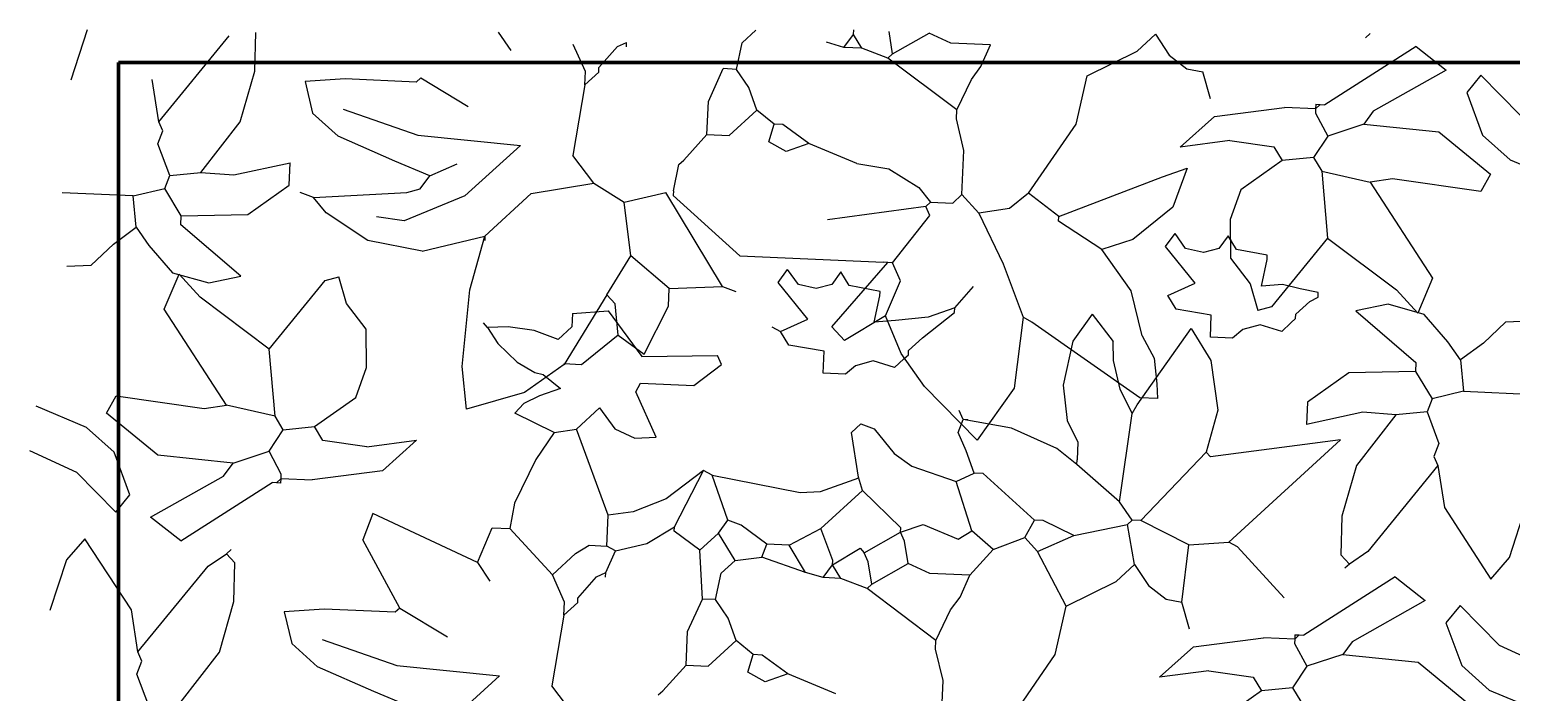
# Model space of a CAD drawing. Header units: inches. Extents: x 78.7 to 90.4, y 46.3 to 56.4.
# Drawn here: x 79.893 to 80.958, y 55.758 to 56.235 of the extents above; entities that cross this region are included whole.
import ezdxf

# ---------------------------------------------------------------- set-up
doc = ezdxf.new("R2010")
doc.units = ezdxf.units.IN
doc.header["$MEASUREMENT"] = 0
doc.layers.add('A-FLOR-FTPT', color=6, linetype='Continuous', lineweight=70)
doc.layers.add('VERDE_siepe', color=96, linetype='Continuous')

msp = doc.modelspace()

# ---------------------------------------------------------------- linework, layer by layer
at = {"layer": 'A-FLOR-FTPT'}
for p in [(79.9567, 53.961), (82.9116, 56.211)]:
    msp.add_line(p, (79.9567, 56.211), dxfattribs=at)
at = {"layer": 'VERDE_siepe'}
for p, q in [((79.9342, 56.2346), (79.9224, 56.1982)), ((79.9856, 56.1685), (80.0362, 56.2302)), ((80.0546, 56.2048), (80.0554, 56.2325)), ((80.2296, 56.2328), (80.2386, 56.2196)), ((80.4048, 56.2251), (80.4148, 56.2343)), ((80.4781, 56.2219), (80.4849, 56.2312)), ((80.4849, 56.2312), (80.4851, 56.2344)), ((80.4909, 56.2214), (80.4849, 56.2312)), ((80.513, 56.2172), (80.5105, 56.2333)), ((80.513, 56.2172), (80.5392, 56.232)), ((80.5549, 56.225), (80.5392, 56.232)), ((80.6887, 56.2191), (80.702, 56.2313)), ((80.702, 56.2313), (80.7119, 56.2163)), ((80.8563, 56.2318), (80.853, 56.2287)), ((80.2922, 56.2045), (80.2835, 56.224)), ((80.3019, 56.2073), (80.3154, 56.2226)), ((80.3154, 56.2226), (80.3219, 56.2255)), ((80.3217, 56.2223), (80.3219, 56.2255)), ((80.4008, 56.2061), (80.4048, 56.2251)), ((80.4781, 56.2219), (80.4655, 56.2257)), ((80.4909, 56.2214), (80.4781, 56.2219)), ((80.5097, 56.2142), (80.4909, 56.2214)), ((80.5097, 56.2142), (80.513, 56.2172)), ((80.5835, 56.2237), (80.5549, 56.225)), ((80.5765, 56.2081), (80.5835, 56.2237)), ((80.6528, 56.2015), (80.6887, 56.2191)), ((80.8892, 56.2225), (80.8236, 56.1807)), ((80.8892, 56.2225), (80.9108, 56.2056)), ((80.3018, 56.2041), (80.3019, 56.2073)), ((80.3806, 56.1831), (80.3913, 56.2066)), ((80.4008, 56.2061), (80.3913, 56.2066)), ((80.4098, 56.193), (80.4008, 56.2061)), ((80.5592, 56.1769), (80.5097, 56.2142)), ((80.5697, 56.1988), (80.5765, 56.2081)), ((80.7119, 56.2163), (80.7246, 56.2065)), ((80.7246, 56.2065), (80.7359, 56.2043)), ((79.9856, 56.1685), (79.981, 56.1987)), ((80.0442, 56.1684), (80.0546, 56.2048)), ((80.1196, 56.1992), (80.0908, 56.1973)), ((80.0908, 56.1973), (80.0962, 56.1747)), ((80.1706, 56.197), (80.1196, 56.1992)), ((80.1739, 56.2001), (80.1706, 56.197)), ((80.1739, 56.2001), (80.2081, 56.1794)), ((80.2918, 56.1949), (80.2922, 56.2045)), ((80.2918, 56.1949), (80.3018, 56.2041)), ((80.5592, 56.1769), (80.5697, 56.1988)), ((80.6449, 56.1668), (80.6528, 56.2015)), ((80.7415, 56.1849), (80.7359, 56.2043)), ((80.9108, 56.2056), (80.8585, 56.176)), ((80.9359, 56.2019), (80.9258, 56.1895)), ((80.9641, 56.1731), (80.9359, 56.2019)), ((80.2918, 56.1949), (80.2832, 56.1442)), ((80.4155, 56.1768), (80.4098, 56.193)), ((80.9258, 56.1895), (80.9371, 56.1589)), ((80.1146, 56.158), (80.0962, 56.1747)), ((80.1181, 56.1774), (80.1719, 56.1588)), ((80.3796, 56.1592), (80.3806, 56.1831)), ((80.3956, 56.1585), (80.4155, 56.1768)), ((80.4278, 56.1667), (80.4155, 56.1768)), ((80.5589, 56.1705), (80.5592, 56.1769)), ((80.7443, 56.1723), (80.7947, 56.1788)), ((80.817, 56.1778), (80.7947, 56.1788)), ((80.817, 56.1778), (80.8169, 56.1746)), ((80.8169, 56.1746), (80.8258, 56.1582)), ((80.8172, 56.181), (80.817, 56.1778)), ((80.8204, 56.1808), (80.817, 56.1778)), ((80.8172, 56.181), (80.8204, 56.1808)), ((80.8204, 56.1808), (80.8236, 56.1807)), ((80.8585, 56.176), (80.8517, 56.1667)), ((79.9885, 56.162), (79.9856, 56.1685)), ((80.0159, 56.1321), (80.0442, 56.1684)), ((80.4241, 56.1541), (80.4278, 56.1667)), ((80.4342, 56.1664), (80.4278, 56.1667)), ((80.4528, 56.1528), (80.4342, 56.1664)), ((80.5643, 56.1479), (80.5589, 56.1705)), ((80.6108, 56.1172), (80.6449, 56.1668)), ((80.7198, 56.1503), (80.7443, 56.1723)), ((80.8517, 56.1667), (80.8258, 56.1582)), ((80.8517, 56.1667), (80.9057, 56.1612)), ((79.9849, 56.1526), (79.9885, 56.162)), ((80.1554, 56.1402), (80.1146, 56.158)), ((80.1719, 56.1588), (80.2456, 56.1515)), ((80.3629, 56.1408), (80.3796, 56.1592)), ((80.3796, 56.1592), (80.3956, 56.1585)), ((80.4366, 56.1471), (80.4241, 56.1541)), ((80.4528, 56.1528), (80.4366, 56.1471)), ((80.4873, 56.1385), (80.4528, 56.1528)), ((80.7554, 56.1549), (80.7198, 56.1503)), ((80.7554, 56.1549), (80.7871, 56.1504)), ((80.8258, 56.1582), (80.8155, 56.1427)), ((80.9057, 56.1612), (80.9427, 56.1308)), ((80.9371, 56.1589), (80.9568, 56.1412)), ((79.9935, 56.1299), (79.9849, 56.1526)), ((80.2456, 56.1515), (80.2057, 56.1151)), ((80.2983, 56.1244), (80.2832, 56.1442)), ((80.5629, 56.1161), (80.5643, 56.1479)), ((80.7871, 56.1504), (80.7931, 56.1405)), ((80.8155, 56.1427), (80.7931, 56.1405)), ((80.8155, 56.1427), (80.8215, 56.1329)), ((79.9935, 56.1299), (80.0159, 56.1321)), ((80.0159, 56.1321), (80.0396, 56.1302)), ((80.0396, 56.1302), (80.0801, 56.1389)), ((80.0794, 56.1229), (80.0801, 56.1389)), ((80.1804, 56.1296), (80.1554, 56.1402)), ((80.1804, 56.1296), (80.2, 56.1383)), ((80.3555, 56.1187), (80.3595, 56.1377)), ((80.3595, 56.1377), (80.3629, 56.1408)), ((80.4873, 56.1385), (80.5104, 56.1345)), ((80.5104, 56.1345), (80.5318, 56.1212)), ((80.7071, 56.1289), (80.7247, 56.1351)), ((80.7247, 56.1351), (80.7144, 56.1071)), ((80.7931, 56.1405), (80.7634, 56.1195)), ((80.8215, 56.1329), (80.8562, 56.125)), ((80.8215, 56.1329), (80.8257, 56.0848)), ((80.9568, 56.1412), (80.9932, 56.1259)), ((79.9899, 56.1205), (79.9935, 56.1299)), ((80.0497, 56.1019), (80.0794, 56.1229)), ((80.1736, 56.1203), (80.1804, 56.1296)), ((80.2533, 56.1168), (80.2983, 56.1244)), ((80.2983, 56.1244), (80.3201, 56.1107)), ((80.5318, 56.1212), (80.5403, 56.1107)), ((80.6324, 56.1003), (80.7071, 56.1289)), ((80.8723, 56.1275), (80.8562, 56.125)), ((80.8562, 56.125), (80.9011, 56.056)), ((80.9357, 56.1183), (80.8723, 56.1275)), ((80.9427, 56.1308), (80.9357, 56.1183)), ((79.9673, 56.1151), (79.9163, 56.1173)), ((79.9673, 56.1151), (79.9899, 56.1205)), ((79.9695, 56.0926), (79.9673, 56.1151)), ((80.0018, 56.1008), (79.9899, 56.1205)), ((80.0968, 56.1141), (80.0873, 56.1177)), ((80.0968, 56.1141), (80.1639, 56.1175)), ((80.1059, 56.103), (80.0968, 56.1141)), ((80.2057, 56.1151), (80.162, 56.0973)), ((80.1639, 56.1175), (80.1736, 56.1203)), ((80.22, 56.0863), (80.2533, 56.1168)), ((80.3201, 56.1107), (80.35, 56.1175)), ((80.3248, 56.0722), (80.3201, 56.1107)), ((80.3908, 56.0502), (80.35, 56.1175)), ((80.3555, 56.1187), (80.3554, 56.1155)), ((80.3554, 56.1155), (80.4033, 56.072)), ((80.537, 56.1076), (80.5403, 56.1107)), ((80.5403, 56.1107), (80.5562, 56.11)), ((80.5562, 56.11), (80.5629, 56.1161)), ((80.5751, 56.1028), (80.5629, 56.1161)), ((80.6108, 56.1172), (80.5971, 56.1061)), ((80.6324, 56.1003), (80.6108, 56.1172)), ((80.7634, 56.1195), (80.7557, 56.0981)), ((80.0015, 56.0944), (80.0018, 56.1008)), ((80.0018, 56.1008), (80.0497, 56.1019)), ((80.1359, 56.0832), (80.1059, 56.103)), ((80.162, 56.0973), (80.142, 56.1002)), ((80.537, 56.1076), (80.4663, 56.0979)), ((80.5129, 56.0672), (80.5399, 56.1011)), ((80.5399, 56.1011), (80.537, 56.1076)), ((80.5971, 56.1061), (80.5751, 56.1028)), ((80.5751, 56.1028), (80.5925, 56.0664)), ((80.6323, 56.0971), (80.6324, 56.1003)), ((80.7144, 56.1071), (80.6856, 56.0838)), ((79.953, 56.0806), (79.9695, 56.0926)), ((79.9695, 56.0926), (79.9785, 56.0795)), ((80.0446, 56.0574), (80.0015, 56.0944)), ((80.6633, 56.0766), (80.6323, 56.0971)), ((80.7557, 56.0981), (80.7559, 56.0705)), ((79.9371, 56.0655), (79.953, 56.0806)), ((79.9785, 56.0795), (79.9955, 56.0599)), ((80.1749, 56.0755), (80.1359, 56.0832)), ((80.1749, 56.0755), (80.22, 56.0863)), ((80.2091, 56.0478), (80.22, 56.0863)), ((80.22, 56.0863), (80.2199, 56.0831)), ((80.6856, 56.0838), (80.6633, 56.0766)), ((80.7092, 56.0789), (80.716, 56.0882)), ((80.7304, 56.0525), (80.7092, 56.0789)), ((80.7236, 56.0774), (80.716, 56.0882)), ((80.7542, 56.0865), (80.7476, 56.0775)), ((80.7601, 56.0767), (80.7542, 56.0865)), ((80.8257, 56.0848), (80.7853, 56.0355)), ((80.8257, 56.0848), (80.8752, 56.0476)), ((80.3076, 56.0442), (80.3248, 56.0722)), ((80.3525, 56.0486), (80.3248, 56.0722)), ((80.4033, 56.072), (80.5065, 56.0675)), ((80.5097, 56.0673), (80.5065, 56.0675)), ((80.6844, 56.0469), (80.6633, 56.0766)), ((80.7365, 56.0746), (80.7236, 56.0774)), ((80.7476, 56.0775), (80.7365, 56.0746)), ((80.7559, 56.0705), (80.7701, 56.0521)), ((80.7823, 56.0726), (80.7601, 56.0767)), ((80.7782, 56.0504), (80.7822, 56.0694)), ((80.7822, 56.0694), (80.7823, 56.0726)), ((79.9195, 56.0648), (79.9371, 56.0655)), ((79.9895, 56.0339), (80.0002, 56.059)), ((79.9955, 56.0599), (80.0216, 56.0526)), ((80.0154, 56.0423), (80.0002, 56.059)), ((80.0216, 56.0526), (80.0446, 56.0574)), ((80.1053, 56.0544), (80.115, 56.0571)), ((80.1206, 56.0378), (80.115, 56.0571)), ((80.4309, 56.053), (80.4376, 56.0622)), ((80.4453, 56.0515), (80.4376, 56.0622)), ((80.4759, 56.0606), (80.4693, 56.0516)), ((80.4694, 56.0212), (80.5097, 56.0673)), ((80.4818, 56.0507), (80.4759, 56.0606)), ((80.5129, 56.0672), (80.5097, 56.0673)), ((80.5187, 56.0542), (80.5129, 56.0672)), ((80.5925, 56.0664), (80.6069, 56.028)), ((80.0649, 56.0051), (80.1053, 56.0544)), ((80.2037, 55.9927), (80.2091, 56.0478)), ((80.3519, 56.0359), (80.3525, 56.0486)), ((80.3525, 56.0486), (80.3908, 56.0502)), ((80.3908, 56.0502), (80.4003, 56.0466)), ((80.452, 56.0265), (80.4309, 56.053)), ((80.4582, 56.0486), (80.4453, 56.0515)), ((80.4693, 56.0516), (80.4582, 56.0486)), ((80.504, 56.0466), (80.4818, 56.0507)), ((80.5039, 56.0434), (80.504, 56.0466)), ((80.508, 56.0291), (80.5187, 56.0542)), ((80.5577, 56.0347), (80.5712, 56.05)), ((80.6925, 56.0147), (80.6844, 56.0469)), ((80.7108, 56.0437), (80.7304, 56.0525)), ((80.7701, 56.0521), (80.7756, 56.0328)), ((80.7933, 56.0516), (80.7782, 56.0504)), ((80.806, 56.0485), (80.7933, 56.0516)), ((80.8189, 56.0457), (80.806, 56.0485)), ((80.8752, 56.0476), (80.8904, 56.0309)), ((80.9011, 56.056), (80.8904, 56.0309)), ((80.0649, 56.0051), (80.0154, 56.0423)), ((80.1347, 56.0194), (80.1206, 56.0378)), ((80.3076, 56.0442), (80.2771, 55.9941)), ((80.3137, 56.0376), (80.3076, 56.0442)), ((80.3159, 56.0151), (80.3137, 56.0376)), ((80.3344, 56.0015), (80.3519, 56.0359)), ((80.4998, 56.0244), (80.5039, 56.0434)), ((80.7168, 56.0339), (80.7108, 56.0437)), ((80.7853, 56.0355), (80.7756, 56.0328)), ((80.8028, 56.0302), (80.8128, 56.0393)), ((80.8128, 56.0393), (80.8188, 56.0425)), ((80.8188, 56.0425), (80.8189, 56.0457)), ((80.8691, 56.0373), (80.846, 56.0325)), ((80.8951, 56.03), (80.8691, 56.0373)), ((80.0344, 55.9649), (79.9895, 56.0339)), ((80.283, 56.0307), (80.2826, 56.0211)), ((80.283, 56.0307), (80.3087, 56.0327)), ((80.3087, 56.0327), (80.3328, 55.9998)), ((80.4325, 56.0178), (80.452, 56.0265)), ((80.508, 56.0291), (80.4785, 56.0112)), ((80.515, 56.0256), (80.4998, 56.0244)), ((80.5193, 56.002), (80.508, 56.0291)), ((80.5386, 56.028), (80.515, 56.0256)), ((80.5345, 56.0133), (80.5576, 56.0315)), ((80.5577, 56.0347), (80.5386, 56.028)), ((80.5576, 56.0315), (80.5577, 56.0347)), ((80.6069, 56.028), (80.6003, 55.977)), ((80.6132, 56.0245), (80.6069, 56.028)), ((80.6565, 56.0303), (80.6425, 56.0109)), ((80.6565, 56.0303), (80.6716, 56.0105)), ((80.7421, 56.0296), (80.7168, 56.0339)), ((80.7414, 56.0137), (80.7421, 56.0296)), ((80.7993, 56.0239), (80.8027, 56.027)), ((80.8027, 56.027), (80.8028, 56.0302)), ((80.846, 56.0325), (80.8891, 55.9955)), ((80.9121, 56.0104), (80.8951, 56.03)), ((80.9711, 56.0251), (80.9535, 56.0244)), ((80.1349, 55.9918), (80.1347, 56.0194)), ((80.222, 56.0206), (80.2189, 56.0239)), ((80.2368, 56.0211), (80.222, 56.0206)), ((80.222, 56.0206), (80.2292, 56.0092)), ((80.2554, 56.0185), (80.2368, 56.0211)), ((80.2727, 56.012), (80.2554, 56.0185)), ((80.2826, 56.0211), (80.2727, 56.012)), ((80.3159, 56.0151), (80.2894, 55.9939)), ((80.3159, 56.0151), (80.3344, 56.0015)), ((80.4263, 56.0212), (80.4325, 56.0178)), ((80.4385, 56.0079), (80.4325, 56.0178)), ((80.4785, 56.0112), (80.4694, 56.0212)), ((80.6906, 55.9701), (80.6132, 56.0245)), ((80.6888, 55.9651), (80.7276, 56.0198)), ((80.6925, 56.0147), (80.7009, 55.9987)), ((80.7276, 56.0198), (80.7417, 55.9968)), ((80.7647, 56.0191), (80.7574, 56.013)), ((80.7773, 56.0225), (80.7647, 56.0191)), ((80.7927, 56.0178), (80.7773, 56.0225)), ((80.7993, 56.0239), (80.7927, 56.0178)), ((80.9535, 56.0244), (80.9376, 56.0093)), ((80.0692, 55.957), (80.0649, 56.0051)), ((80.2292, 56.0092), (80.2433, 55.9957)), ((80.4638, 56.0036), (80.4385, 56.0079)), ((80.4631, 55.9877), (80.4638, 56.0036)), ((80.5244, 56.001), (80.5245, 56.0042)), ((80.5245, 56.0042), (80.5345, 56.0133)), ((80.6425, 56.0109), (80.6357, 55.9792)), ((80.6719, 55.997), (80.6716, 56.0105)), ((80.7574, 56.013), (80.7414, 56.0137)), ((80.9211, 55.9973), (80.9121, 56.0104)), ((80.9376, 56.0093), (80.9211, 55.9973)), ((80.2433, 55.9957), (80.2559, 55.9884)), ((80.2771, 55.9941), (80.2484, 55.9739)), ((80.2894, 55.9939), (80.2767, 55.9945)), ((80.3328, 55.9998), (80.3871, 56.0006)), ((80.3702, 55.979), (80.39, 55.9941)), ((80.39, 55.9941), (80.3871, 56.0006)), ((80.4863, 55.9931), (80.4791, 55.987)), ((80.499, 55.9966), (80.4863, 55.9931)), ((80.5144, 55.9919), (80.499, 55.9966)), ((80.521, 55.998), (80.5144, 55.9919)), ((80.5359, 55.9783), (80.5193, 56.002)), ((80.521, 55.998), (80.5244, 56.001)), ((80.6765, 55.9763), (80.6719, 55.997)), ((80.7009, 55.9987), (80.703, 55.9802)), ((80.7417, 55.9968), (80.7467, 55.9612)), ((80.8891, 55.9955), (80.8888, 55.9891)), ((80.9211, 55.9973), (80.9233, 55.9748)), ((80.1272, 55.9704), (80.1349, 55.9918)), ((80.2068, 55.9619), (80.2037, 55.9927)), ((80.2559, 55.9884), (80.262, 55.9869)), ((80.262, 55.9869), (80.2743, 55.9768)), ((80.4791, 55.987), (80.4631, 55.9877)), ((80.8409, 55.988), (80.8113, 55.967)), ((80.8888, 55.9891), (80.8409, 55.988)), ((80.8888, 55.9891), (80.9007, 55.9694)), ((80.2484, 55.9739), (80.2068, 55.9619)), ((80.2592, 55.9716), (80.2479, 55.966)), ((80.2743, 55.9768), (80.2592, 55.9716)), ((80.3285, 55.9744), (80.3319, 55.9807)), ((80.343, 55.9419), (80.3285, 55.9744)), ((80.3319, 55.9807), (80.3702, 55.979)), ((80.5738, 55.9397), (80.5359, 55.9783)), ((80.6003, 55.977), (80.5738, 55.9397)), ((80.6357, 55.9792), (80.6384, 55.9539)), ((80.6853, 55.9589), (80.6765, 55.9763)), ((80.703, 55.9802), (80.7033, 55.9695)), ((80.9233, 55.9748), (80.9007, 55.9694)), ((80.9233, 55.9748), (80.9743, 55.9726)), ((79.9338, 55.9487), (79.8974, 55.964)), ((79.948, 55.9591), (79.9549, 55.9716)), ((79.9549, 55.9716), (80.0183, 55.9624)), ((80.0183, 55.9624), (80.0344, 55.9649)), ((80.0692, 55.957), (80.0344, 55.9649)), ((80.0976, 55.9494), (80.1272, 55.9704)), ((80.2479, 55.966), (80.2416, 55.9591)), ((80.2858, 55.9476), (80.3024, 55.9628)), ((80.3024, 55.9628), (80.3133, 55.9478)), ((80.5638, 55.9546), (80.5609, 55.9611)), ((80.6853, 55.9589), (80.6888, 55.9651)), ((80.7033, 55.9695), (80.6906, 55.9701)), ((80.7467, 55.9612), (80.7384, 55.931)), ((80.8113, 55.967), (80.8106, 55.951)), ((80.9007, 55.9694), (80.8971, 55.96)), ((79.9849, 55.9288), (79.948, 55.9591)), ((80.0751, 55.9472), (80.0692, 55.957)), ((80.2697, 55.9451), (80.2416, 55.9591)), ((80.4836, 55.9453), (80.4903, 55.9514)), ((80.4903, 55.9514), (80.4997, 55.9478)), ((80.5602, 55.9452), (80.5638, 55.9546)), ((80.567, 55.9544), (80.5638, 55.9546)), ((80.5984, 55.9483), (80.5638, 55.9546)), ((80.6384, 55.9539), (80.6461, 55.9382)), ((80.6762, 55.8954), (80.6853, 55.9589)), ((80.851, 55.9597), (80.8106, 55.951)), ((80.8747, 55.9578), (80.8464, 55.9216)), ((80.8747, 55.9578), (80.851, 55.9597)), ((80.8971, 55.96), (80.8747, 55.9578)), ((80.8971, 55.96), (80.9057, 55.9373)), ((79.9535, 55.931), (79.9338, 55.9487)), ((80.0649, 55.9317), (80.0751, 55.9472)), ((80.0751, 55.9472), (80.0976, 55.9494)), ((80.1035, 55.9395), (80.0976, 55.9494)), ((80.2697, 55.9451), (80.2567, 55.9257)), ((80.2697, 55.9451), (80.2858, 55.9476)), ((80.3087, 55.8859), (80.2858, 55.9476)), ((80.3133, 55.9478), (80.3277, 55.941)), ((80.3277, 55.941), (80.343, 55.9419)), ((80.4886, 55.9132), (80.4836, 55.9453)), ((80.4997, 55.9478), (80.5141, 55.9302)), ((80.566, 55.9321), (80.5602, 55.9452)), ((80.631, 55.9337), (80.5984, 55.9483)), ((80.835, 55.94), (80.7414, 55.9277)), ((80.7547, 55.8665), (80.835, 55.94)), ((79.8928, 55.9322), (79.9265, 55.9168)), ((79.9649, 55.9004), (79.9535, 55.931)), ((80.039, 55.9232), (80.0649, 55.9317)), ((80.0737, 55.9153), (80.0649, 55.9317)), ((80.1352, 55.935), (80.1035, 55.9395)), ((80.1352, 55.935), (80.1708, 55.9396)), ((80.1708, 55.9396), (80.1464, 55.9176)), ((80.5141, 55.9302), (80.5268, 55.9211)), ((80.5717, 55.9159), (80.566, 55.9321)), ((80.6454, 55.9223), (80.631, 55.9337)), ((80.6461, 55.9382), (80.6456, 55.9255)), ((80.6915, 55.882), (80.7384, 55.931)), ((80.7414, 55.9277), (80.7384, 55.931)), ((80.9057, 55.9373), (80.9021, 55.9279)), ((80.039, 55.9232), (79.9849, 55.9288)), ((80.0322, 55.9139), (80.039, 55.9232)), ((80.2567, 55.9257), (80.2412, 55.8944)), ((80.5268, 55.9211), (80.5587, 55.9101)), ((80.6454, 55.9223), (80.6456, 55.9255)), ((80.6762, 55.8954), (80.6454, 55.9223)), ((80.8464, 55.9216), (80.836, 55.8851)), ((80.905, 55.9214), (80.8545, 55.8597)), ((80.9021, 55.9279), (80.905, 55.9214)), ((80.905, 55.9214), (80.9096, 55.8912)), ((79.9265, 55.9168), (79.9547, 55.888)), ((79.9798, 55.8843), (80.0322, 55.9139)), ((80.0014, 55.8674), (80.0671, 55.9092)), ((80.0703, 55.9091), (80.0671, 55.9092)), ((80.0703, 55.9091), (80.0736, 55.9121)), ((80.0734, 55.9089), (80.0703, 55.9091)), ((80.0734, 55.9089), (80.0736, 55.9121)), ((80.0736, 55.9121), (80.0737, 55.9153)), ((80.0736, 55.9121), (80.0959, 55.9111)), ((80.1464, 55.9176), (80.0959, 55.9111)), ((80.3771, 55.918), (80.3504, 55.8976)), ((80.3562, 55.8774), (80.3771, 55.918)), ((80.3833, 55.9146), (80.3771, 55.918)), ((80.3833, 55.9146), (80.4466, 55.9022)), ((80.3947, 55.8822), (80.3833, 55.9146)), ((80.4611, 55.9028), (80.4888, 55.9125)), ((80.4914, 55.9035), (80.4886, 55.9132)), ((80.5587, 55.9101), (80.5717, 55.9159)), ((80.5699, 55.8745), (80.5587, 55.9101)), ((80.5781, 55.9157), (80.5717, 55.9159)), ((80.6149, 55.8821), (80.5781, 55.9157)), ((79.9547, 55.888), (79.9649, 55.9004)), ((80.3504, 55.8976), (80.3266, 55.8882)), ((80.4466, 55.9022), (80.4611, 55.9028)), ((80.4615, 55.8761), (80.4914, 55.9035)), ((80.5189, 55.8767), (80.4914, 55.9035)), ((80.1395, 55.8869), (80.1323, 55.8681)), ((80.2146, 55.8517), (80.1395, 55.8869)), ((80.2412, 55.8944), (80.238, 55.8762)), ((80.3266, 55.8882), (80.3087, 55.8859)), ((80.6852, 55.8823), (80.6762, 55.8954)), ((80.9096, 55.8912), (80.943, 55.8399)), ((80.9564, 55.8553), (80.9682, 55.8917)), ((80.0014, 55.8674), (79.9798, 55.8843)), ((80.2146, 55.8517), (80.2253, 55.8768)), ((80.2253, 55.8768), (80.238, 55.8762)), ((80.2685, 55.843), (80.238, 55.8762)), ((80.3077, 55.8636), (80.3087, 55.8859)), ((80.3365, 55.8655), (80.3562, 55.8774)), ((80.356, 55.8743), (80.3562, 55.8774)), ((80.3879, 55.8729), (80.3947, 55.8822)), ((80.4041, 55.8786), (80.3947, 55.8822)), ((80.4227, 55.865), (80.4041, 55.8786)), ((80.4386, 55.8643), (80.4615, 55.8761)), ((80.47, 55.8533), (80.4615, 55.8761)), ((80.5188, 55.8736), (80.535, 55.8792)), ((80.5188, 55.8736), (80.5189, 55.8767)), ((80.535, 55.8792), (80.5601, 55.8686)), ((80.608, 55.8697), (80.6149, 55.8821)), ((80.6213, 55.8819), (80.6149, 55.8821)), ((80.6432, 55.8713), (80.6213, 55.8819)), ((80.6432, 55.8713), (80.6818, 55.8792)), ((80.6818, 55.8792), (80.6852, 55.8823)), ((80.687, 55.8503), (80.6818, 55.8792)), ((80.6915, 55.882), (80.6852, 55.8823)), ((80.7259, 55.8645), (80.6915, 55.882)), ((80.836, 55.8851), (80.8352, 55.8574)), ((79.9326, 55.8689), (79.9192, 55.8536)), ((79.966, 55.8177), (79.9326, 55.8689)), ((80.1589, 55.819), (80.1323, 55.8681)), ((80.3139, 55.8601), (80.3365, 55.8655)), ((80.3746, 55.8607), (80.356, 55.8743)), ((80.3746, 55.8607), (80.3879, 55.8729)), ((80.3998, 55.8532), (80.3879, 55.8729)), ((80.4926, 55.8587), (80.5188, 55.8736)), ((80.5217, 55.867), (80.5188, 55.8736)), ((80.5242, 55.851), (80.5217, 55.867)), ((80.5601, 55.8686), (80.5699, 55.8745)), ((80.5853, 55.8611), (80.5699, 55.8745)), ((80.5853, 55.8611), (80.608, 55.8697)), ((80.6172, 55.8597), (80.608, 55.8697)), ((80.6172, 55.8597), (80.6432, 55.8713)), ((80.7259, 55.8645), (80.7547, 55.8665)), ((80.7609, 55.863), (80.7547, 55.8665)), ((80.0211, 55.8491), (80.0343, 55.8581)), ((80.0343, 55.8581), (80.0376, 55.8612)), ((80.0404, 55.8515), (80.0343, 55.8581)), ((80.2685, 55.843), (80.2851, 55.8582)), ((80.2851, 55.8582), (80.2949, 55.8642)), ((80.2949, 55.8642), (80.3077, 55.8636)), ((80.3069, 55.8445), (80.3139, 55.8601)), ((80.3139, 55.8601), (80.3077, 55.8636)), ((80.3763, 55.8255), (80.3746, 55.8607)), ((80.3998, 55.8532), (80.4191, 55.8556)), ((80.4191, 55.8556), (80.4227, 55.865)), ((80.4505, 55.8446), (80.4191, 55.8556)), ((80.4386, 55.8643), (80.4227, 55.865)), ((80.4505, 55.8446), (80.4386, 55.8643)), ((80.4699, 55.8501), (80.4896, 55.8621)), ((80.4896, 55.8621), (80.4926, 55.8587)), ((80.4955, 55.8522), (80.4926, 55.8587)), ((80.5685, 55.8427), (80.5853, 55.8611)), ((80.6378, 55.8205), (80.6172, 55.8597)), ((80.7209, 55.8232), (80.7259, 55.8645)), ((80.7945, 55.8264), (80.7609, 55.863)), ((80.8352, 55.8574), (80.8413, 55.8507)), ((80.8545, 55.8597), (80.8413, 55.8507)), ((80.943, 55.8399), (80.9564, 55.8553)), ((79.9192, 55.8536), (79.9074, 55.8172)), ((79.9706, 55.7875), (80.0211, 55.8491)), ((80.0396, 55.8237), (80.0404, 55.8515)), ((80.2146, 55.8517), (80.2236, 55.8385)), ((80.3003, 55.8416), (80.3069, 55.8445)), ((80.3067, 55.8413), (80.3069, 55.8445)), ((80.3858, 55.8251), (80.3898, 55.8441)), ((80.3898, 55.8441), (80.3998, 55.8532)), ((80.4631, 55.8409), (80.4505, 55.8446)), ((80.4631, 55.8409), (80.4699, 55.8501)), ((80.4699, 55.8501), (80.47, 55.8533)), ((80.4758, 55.8403), (80.4699, 55.8501)), ((80.498, 55.8362), (80.4955, 55.8522)), ((80.498, 55.8362), (80.5242, 55.851)), ((80.5399, 55.8439), (80.5242, 55.851)), ((80.5685, 55.8427), (80.5399, 55.8439)), ((80.6737, 55.8381), (80.687, 55.8503)), ((80.687, 55.8503), (80.6969, 55.8352)), ((80.8413, 55.8507), (80.838, 55.8477)), ((80.2772, 55.8234), (80.2685, 55.843)), ((80.2869, 55.8262), (80.3003, 55.8416)), ((80.4758, 55.8403), (80.4631, 55.8409)), ((80.4947, 55.8331), (80.4758, 55.8403)), ((80.4947, 55.8331), (80.498, 55.8362)), ((80.5615, 55.827), (80.5685, 55.8427)), ((80.6378, 55.8205), (80.6737, 55.8381)), ((80.6969, 55.8352), (80.7096, 55.8255)), ((80.8742, 55.8415), (80.8085, 55.7996)), ((80.8742, 55.8415), (80.8958, 55.8246)), ((80.0292, 55.7873), (80.0396, 55.8237)), ((80.2768, 55.8139), (80.2772, 55.8234)), ((80.2768, 55.8139), (80.2868, 55.823)), ((80.2868, 55.823), (80.2869, 55.8262)), ((80.3656, 55.8021), (80.3763, 55.8255)), ((80.3858, 55.8251), (80.3763, 55.8255)), ((80.3948, 55.8119), (80.3858, 55.8251)), ((80.5441, 55.7958), (80.4947, 55.8331)), ((80.5547, 55.8177), (80.5615, 55.827)), ((80.7096, 55.8255), (80.7209, 55.8232)), ((80.7264, 55.8038), (80.7209, 55.8232)), ((80.8958, 55.8246), (80.8434, 55.7949)), ((79.9706, 55.7875), (79.966, 55.8177)), ((80.1046, 55.8182), (80.0758, 55.8163)), ((80.0758, 55.8163), (80.0812, 55.7937)), ((80.1556, 55.816), (80.1046, 55.8182)), ((80.1589, 55.819), (80.1556, 55.816)), ((80.1589, 55.819), (80.1931, 55.7984)), ((80.2768, 55.8139), (80.2682, 55.7632)), ((80.4005, 55.7957), (80.3948, 55.8119)), ((80.5441, 55.7958), (80.5547, 55.8177)), ((80.6299, 55.7857), (80.6378, 55.8205)), ((80.9209, 55.8208), (80.9107, 55.8085)), ((80.9491, 55.7921), (80.9209, 55.8208)), ((80.3646, 55.7781), (80.3656, 55.8021)), ((80.9107, 55.8085), (80.9221, 55.7779)), ((80.0996, 55.7769), (80.0812, 55.7937)), ((80.1031, 55.7964), (80.1568, 55.7777)), ((80.3805, 55.7774), (80.4005, 55.7957)), ((80.4128, 55.7856), (80.4005, 55.7957)), ((80.5439, 55.7895), (80.5441, 55.7958)), ((80.7048, 55.7693), (80.7292, 55.7913)), ((80.7292, 55.7913), (80.7797, 55.7977)), ((80.802, 55.7967), (80.7797, 55.7977)), ((80.802, 55.7967), (80.8019, 55.7935)), ((80.8019, 55.7935), (80.8107, 55.7772)), ((80.8022, 55.7999), (80.802, 55.7967)), ((80.8053, 55.7998), (80.802, 55.7967)), ((80.8022, 55.7999), (80.8053, 55.7998)), ((80.8053, 55.7998), (80.8085, 55.7996)), ((80.8434, 55.7949), (80.8366, 55.7856)), ((80.9828, 55.7766), (80.9491, 55.7921)), ((79.9699, 55.7715), (79.9735, 55.781)), ((79.9735, 55.781), (79.9706, 55.7875)), ((80.0009, 55.751), (80.0292, 55.7873)), ((80.4091, 55.773), (80.4128, 55.7856)), ((80.4192, 55.7853), (80.4128, 55.7856)), ((80.4378, 55.7718), (80.4192, 55.7853)), ((80.5493, 55.7669), (80.5439, 55.7895)), ((80.5958, 55.7361), (80.6299, 55.7857)), ((80.8366, 55.7856), (80.8107, 55.7772)), ((80.8366, 55.7856), (80.8907, 55.7801)), ((80.8907, 55.7801), (80.9277, 55.7498)), ((79.9785, 55.7488), (79.9699, 55.7715)), ((80.1403, 55.7592), (80.0996, 55.7769)), ((80.1568, 55.7777), (80.2306, 55.7704)), ((80.2306, 55.7704), (80.1907, 55.7341)), ((80.3478, 55.7597), (80.3646, 55.7781)), ((80.3646, 55.7781), (80.3805, 55.7774)), ((80.4215, 55.7661), (80.4091, 55.773)), ((80.4378, 55.7718), (80.4215, 55.7661)), ((80.4722, 55.7575), (80.4378, 55.7718)), ((80.7404, 55.7739), (80.7048, 55.7693)), ((80.7404, 55.7739), (80.7721, 55.7693)), ((80.7721, 55.7693), (80.7781, 55.7595)), ((80.8107, 55.7772), (80.8005, 55.7617)), ((80.9221, 55.7779), (80.9418, 55.7601)), ((80.1654, 55.7485), (80.1403, 55.7592)), ((80.2833, 55.7434), (80.2682, 55.7632)), ((80.3445, 55.7567), (80.3478, 55.7597)), ((80.5479, 55.735), (80.5493, 55.7669)), ((80.7781, 55.7595), (80.7484, 55.7384)), ((80.8005, 55.7617), (80.7781, 55.7595)), ((80.8005, 55.7617), (80.8064, 55.7519)), ((80.9418, 55.7601), (80.9782, 55.7449))]:
    msp.add_line(p, q, dxfattribs=at)
msp.add_arc((80.4033, 56.072), 0.000000399, 227.3475, 267.1505, dxfattribs=at)

doc.saveas('drawing.dxf')
